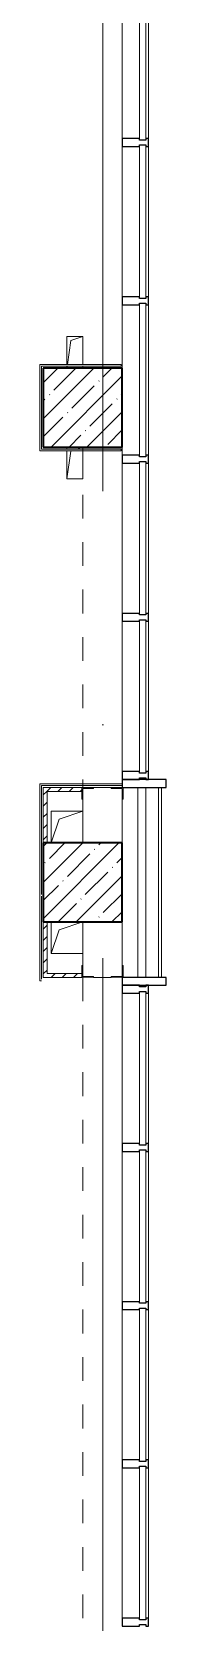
# Model space of a CAD drawing. Header units: millimetres. Extents: x 5993 to 95364, y 94667 to 143522.
# Drawn here: x 50023 to 50088, y 116512 to 117330 of the extents above; entities that cross this region are included whole.
import ezdxf

# ---------------------------------------------------------------- set-up
doc = ezdxf.new("R2010")
doc.units = ezdxf.units.MM
doc.linetypes.add('50_200_ШТРИХ_1Т_ш5_п1_п1_', pattern=[1400, 1000, -200, 0, -200])
doc.linetypes.add('Штрих короткий', pattern=[300, 150, -150])
for name, color, linetype, lineweight in [('0-2', 7, 'Continuous', 9), ('S-GRID-____-OTLN-1', 7, '50_200_ШТРИХ_1Т_ш5_п1_п1_', 9), ('Импосты витража', 7, 'Continuous', 9), ('Импосты витража-1', 7, 'Continuous', 25), ('Несущие колонны', 7, 'Continuous', 9), ('Несущие колонны-1', 7, 'Continuous', 35), ('Обобщенные модели', 7, 'Continuous', 9), ('Общие ребра', 7, 'Continuous', 9), ('Остекление-1', 7, 'Continuous', 9), ('Перемычка-1', 7, 'Штрих короткий', 9), ('Стены', 7, 'Continuous', 9), ('Стены-1', 7, 'Continuous', 13)]:
    doc.layers.add(name, color=color, linetype=linetype, lineweight=lineweight)
doc.layers.add('Штриховка разреза-5', color=7, linetype='Continuous', lineweight=5, true_color=0x8000ff)

# ---------------------------------------------------------------- blocks, each defined once
blk = doc.blocks.new('BSC_Колонна _Прямоугольная - 500х500-V34-АИ2_01_План напольных покрытий и плинтусов 1го этажа _Часть 2_')
at = {"layer": 'Несущие колонны'}
h = blk.add_hatch(dxfattribs=at)
h.set_pattern_fill('FP_44', color=256, style=0, pattern_type=2)
h.set_pattern_definition([(45, (-103350, -36150), (-114.04925, 114.04925), []), (45, (-103235.95, -36150), (-114.04925, 114.04925), [201.613, -40.323, 3.353, -36.97])])
h.paths.add_polyline_path([(-250, -250), (250, -250), (250, 250), (-250, 250)], flags=0)
at = {"layer": 'Несущие колонны-1'}
for p, q in [((250, 250), (-250, 250)), ((-250, 250), (-250, -250)), ((250, -250), (250, 250)), ((-250, -250), (250, -250))]:
    blk.add_line(p, q, dxfattribs=at)
blk = doc.blocks.new('BSC_Колонна _Прямоугольная - 500х500-V36-АИ2_01_План напольных покрытий и плинтусов 1го этажа _Часть 2_')
at = {"layer": 'Несущие колонны'}
h = blk.add_hatch(dxfattribs=at)
h.set_pattern_fill('FP_46', color=256, style=0, pattern_type=2)
h.set_pattern_definition([(45, (-103350, -39150), (-114.04925, 114.04925), []), (45, (-103235.95, -39150), (-114.04925, 114.04925), [201.613, -40.323, 3.353, -36.97])])
h.paths.add_polyline_path([(-250, -250), (250, -250), (250, 250), (-250, 250)], flags=0)
at = {"layer": 'Несущие колонны-1'}
for p, q in [((250, 250), (-250, 250)), ((-250, 250), (-250, -250)), ((250, -250), (250, 250)), ((-250, -250), (250, -250))]:
    blk.add_line(p, q, dxfattribs=at)
blk = doc.blocks.new('Прямоугольный импост - Откос НВФ_50х280 мм-27090930-АИ2_01_План напольных покрытий и плинтусов 1го этажа _Часть 2_')
at = {"layer": 'Импосты витража-1'}
for p, q in [((-50, 130), (0, 130)), ((-50, -150), (-50, 130)), ((0, 130), (0, -144)), ((0, -150), (-50, -150))]:
    blk.add_line(p, q, dxfattribs=at)
blk = doc.blocks.new('PNS_Панель прямоугольная1 - Нр_Стекло - 40мм-27134240-АИ2_01_План напольных покрытий и плинтусов 1го этажа _Часть 2_')
at = {"layer": 'Остекление-1'}
for p, q in [((-475, 40), (475, 40)), ((-485, 0), (485, 0)), ((475, 0), (-475, 0))]:
    blk.add_line(p, q, dxfattribs=at)
blk = doc.blocks.new('Прямоугольный импост - Импост структурный с накладкой - 150мм-V156-АИ2_01_План напольных покрытий и плинтусов 1го этажа _Часть 2_')
at = {"layer": 'Импосты витража'}
for p, q in [((103600, 31450), (103600, 30500)), ((103767, 31450), (103767, 30500))]:
    blk.add_line(p, q, dxfattribs=at)
blk = doc.blocks.new('Прямоугольный импост - Импост структурный с накладкой - 150мм-27090926-АИ2_01_План напольных покрытий и плинтусов 1го этажа _Часть 2_')
at = {"layer": 'Импосты витража-1'}
for p, q in [((-25, 0), (-25, 17)), ((-25, 17), (25, 17)), ((-15, 0), (-25, 0)), ((-15, -40), (-15, 0)), ((25, 0), (15, 0)), ((15, 0), (15, -40)), ((25, 17), (25, 0)), ((-25, -150), (-25, -40)), ((-25, -40), (-15, -40)), ((15, -40), (25, -40)), ((25, -40), (25, -150)), ((25, -150), (-25, -150))]:
    blk.add_line(p, q, dxfattribs=at)
blk = doc.blocks.new('PNS_Панель прямоугольная1 - Нр_Стекло - 40мм-27134239-АИ2_01_План напольных покрытий и плинтусов 1го этажа _Часть 2_')
at = {"layer": 'Остекление-1'}
for p, q in [((-475, 40), (475, 40)), ((-485, 0), (485, 0)), ((475, 0), (-475, 0))]:
    blk.add_line(p, q, dxfattribs=at)
blk = doc.blocks.new('Прямоугольный импост - Импост структурный с накладкой - 150мм-27134236-АИ2_01_План напольных покрытий и плинтусов 1го этажа _Часть 2_')
at = {"layer": 'Импосты витража-1'}
for p, q in [((-25, 0), (-25, 17)), ((-25, 17), (25, 17)), ((-15, 0), (-25, 0)), ((-15, -40), (-15, 0)), ((25, 0), (15, 0)), ((15, 0), (15, -40)), ((25, 17), (25, 0)), ((-25, -150), (-25, -40)), ((-25, -40), (-15, -40)), ((15, -40), (25, -40)), ((25, -40), (25, -150)), ((25, -150), (-25, -150))]:
    blk.add_line(p, q, dxfattribs=at)
blk = doc.blocks.new('Прямоугольный импост - Откос НВФ_50х280 мм-27090908-АИ2_01_План напольных покрытий и плинтусов 1го этажа _Часть 2_')
at = {"layer": 'Импосты витража-1'}
for p, q in [((0, 130), (-50, 130)), ((-50, 130), (-50, -150)), ((0, -144), (0, 130)), ((-50, -150), (0, -150))]:
    blk.add_line(p, q, dxfattribs=at)
blk = doc.blocks.new('Прямоугольный импост - Импост структурный с накладкой - 150мм-V159-АИ2_01_План напольных покрытий и плинтусов 1го этажа _Часть 2_')
at = {"layer": 'Импосты витража'}
for p, q in [((103600, 39800), (103600, 39400)), ((103767, 39800), (103767, 38850)), ((103600, 38900), (103600, 38850))]:
    blk.add_line(p, q, dxfattribs=at)
blk = doc.blocks.new('Проем_Дверь_Прямоугольный - 5150х3300h_витражные проемы-26818154-АИ2_01_План напольных покрытий и плинтусов 1го этажа _Часть 2_')
at = {"layer": 'Перемычка-1'}
for p, q in [((2575, 125), (-2575, 125)), ((2575, -125), (-2575, -125))]:
    blk.add_line(p, q, dxfattribs=at)
blk = doc.blocks.new('Проем_Дверь_Прямоугольный - 2150х3300h_витражные проемы-26818549-АИ2_01_План напольных покрытий и плинтусов 1го этажа _Часть 2_')
at = {"layer": 'Перемычка-1'}
for p, q in [((1075, 125), (-1075, 125)), ((1075, -125), (-1075, -125))]:
    blk.add_line(p, q, dxfattribs=at)
blk = doc.blocks.new('Фахверк_СКБ_Уголок - 250_2700-27497298-АИ2_01_План напольных покрытий и плинтусов 1го этажа _Часть 2_')
at = {"layer": 'Обобщенные модели'}
for p, q in [((200, 181), (125, 181)), ((125, 181), (125, 106)), ((125, 106), (131, 106)), ((131, 106), (131, 175)), ((131, 175), (200, 175)), ((200, 175), (200, 181)), ((131, -6), (125, -6)), ((125, -6), (125, -81)), ((125, -81), (200, -81)), ((131, -75), (131, -6)), ((200, -75), (131, -75)), ((200, -81), (200, -75))]:
    blk.add_line(p, q, dxfattribs=at)
blk = doc.blocks.new('AR_Отверстие прямоугольное _в плите_ - AR_Отверстие прямоугольное _в плите_-V225-АИ2_01_План напольных покрытий и плинтусов 1го этажа _Часть 2_')
at = {"layer": 'Обобщенные модели'}
for p, q in [((50, 100), (-50, 100)), ((-50, 100), (-50, -77)), ((-47, -77), (-25, 75)), ((-25, 75), (50, 100)), ((50, -77), (50, 100)), ((-50, -88), (-50, -100)), ((-50, -100), (-48, -88)), ((50, -100), (50, -88))]:
    blk.add_line(p, q, dxfattribs=at)
blk = doc.blocks.new('AR_Отверстие прямоугольное _в плите_ - AR_Отверстие прямоугольное _в плите_-V226-АИ2_01_План напольных покрытий и плинтусов 1го этажа _Часть 2_')
at = {"layer": 'Обобщенные модели'}
for p, q in [((-50, 100), (-50, 88)), ((-50, 77), (-50, -100)), ((-50, -100), (-25, 75)), ((-25, 75), (-19, 77)), ((14, 88), (50, 100)), ((50, 88), (50, 100)), ((50, -100), (50, 77)), ((-50, -100), (50, -100))]:
    blk.add_line(p, q, dxfattribs=at)
blk = doc.blocks.new('AR_Отверстие прямоугольное _в плите_ - AR_Отверстие прямоугольное _в плите_-30512047-АИ2_01_План напольных покрытий и плинтусов 1го этажа _Часть 2_')
at = {"layer": 'Обобщенные модели'}
for p, q in [((100, 100), (-100, 100)), ((-100, 100), (-100, -99)), ((-100, -99), (-50, 50)), ((-50, 50), (100, 100))]:
    blk.add_line(p, q, dxfattribs=at)
blk = doc.blocks.new('AR_Отверстие прямоугольное _в плите_ - AR_Отверстие прямоугольное _в плите_-V227-АИ2_01_План напольных покрытий и плинтусов 1го этажа _Часть 2_')
at = {"layer": 'Обобщенные модели'}
for p, q in [((-100, 100), (-100, -100)), ((-100, -100), (-50, 50)), ((-50, 50), (100, 100)), ((-100, -100), (100, -100))]:
    blk.add_line(p, q, dxfattribs=at)

msp = doc.modelspace()

# ---------------------------------------------------------------- linework, layer by layer
at = {"layer": 'S-GRID-____-OTLN-1', "color": 251, "ltscale": 0.6, "true_color": 0x636466}
msp.add_line((50055.33, 113733.6), (50055.33, 118157.62), dxfattribs=at)
at = {"layer": 'Общие ребра'}
for p, q in [((50073.38, 116941.66), (50073.38, 116843.98)), ((50077.45, 116941.66), (50077.45, 116843.98)), ((50065.24, 116935.55), (50065.24, 116913.17)), ((50065.24, 116913.17), (50065.24, 116935.55)), ((50065.24, 116872.47), (50065.24, 116850.09))]:
    msp.add_line(p, q, dxfattribs=at)
at = {"layer": 'Стены'}
for p, q in [((50022.67, 117159.23), (50064.76, 117159.23)), ((50022.67, 117114.79), (50022.67, 117159.23)), ((50064.76, 117158.33), (50023.57, 117158.33)), ((50023.57, 117158.33), (50023.57, 117115.68)), ((50064.76, 117159.23), (50064.76, 117158.33)), ((50064.76, 117114.79), (50022.67, 117114.79)), ((50023.57, 117115.68), (50064.76, 117115.68)), ((50064.76, 117115.68), (50064.76, 117114.79)), ((50022.67, 116842.11), (50022.67, 116943.53)), ((50022.67, 116943.53), (50065.24, 116943.53)), ((50023.57, 116942.63), (50023.57, 116886.55)), ((50065.24, 116942.63), (50023.57, 116942.63)), ((50023.57, 116885.66), (50023.57, 116843.01)), ((50022.67, 116842.11), (50023.57, 116842.11))]:
    msp.add_line(p, q, dxfattribs=at)
at = {"layer": 'Стены-1'}
for p, q in [((50044.41, 116941.66), (50024.55, 116941.66)), ((50024.55, 116941.66), (50024.55, 116913.17)), ((50026.58, 116939.62), (50044.41, 116939.62)), ((50026.58, 116913.17), (50026.58, 116939.62)), ((50059.63, 116941.66), (50050.51, 116941.66)), ((50083.96, 116941.66), (50065.73, 116941.66)), ((50083.96, 116843.98), (50083.96, 116941.66)), ((50085.59, 116941.66), (50083.96, 116941.66)), ((50083.96, 116941.66), (50083.96, 116843.98)), ((50085.59, 116843.98), (50085.59, 116941.66)), ((50044.89, 116935.55), (50044.89, 116913.17)), ((50024.55, 116872.47), (50024.55, 116843.98)), ((50026.58, 116846.02), (50026.58, 116872.47)), ((50044.89, 116872.47), (50044.89, 116850.09)), ((50065.24, 116850.09), (50065.24, 116872.47)), ((50024.55, 116843.98), (50044.41, 116843.98)), ((50044.41, 116846.02), (50026.58, 116846.02)), ((50050.51, 116843.98), (50059.63, 116843.98)), ((50065.73, 116843.98), (50083.96, 116843.98)), ((50083.96, 116843.98), (50085.59, 116843.98))]:
    msp.add_line(p, q, dxfattribs=at)
at = {"layer": 'Штриховка разреза-5'}
for p, q in [((50024.55, 116937.81), (50026.36, 116939.62)), ((50026.36, 116939.62), (50028.4, 116941.66)), ((50032.12, 116939.62), (50034.15, 116941.66)), ((50037.87, 116939.62), (50039.91, 116941.66)), ((50043.63, 116939.62), (50044.41, 116940.4)), ((50024.55, 116932.05), (50026.58, 116934.08)), ((50024.55, 116926.29), (50026.58, 116928.33)), ((50024.55, 116920.54), (50026.58, 116922.57)), ((50024.55, 116914.78), (50026.58, 116916.82)), ((50024.55, 116868.74), (50026.58, 116870.77)), ((50024.55, 116862.98), (50026.58, 116865.02)), ((50024.55, 116857.23), (50026.58, 116859.26)), ((50024.55, 116851.47), (50026.58, 116853.51)), ((50024.55, 116845.72), (50026.58, 116847.75)), ((50028.57, 116843.98), (50030.6, 116846.02)), ((50034.32, 116843.98), (50036.36, 116846.02)), ((50040.08, 116843.98), (50042.11, 116846.02))]:
    msp.add_line(p, q, dxfattribs=at)

# ---------------------------------------------------------------- block references
at = {"layer": '0-2', "xscale": 0.08139549610658335, "yscale": 0.08139549610658335, "zscale": 0.08139549610658335}
for name, p in [('Прямоугольный импост - Импост структурный с накладкой - 150мм-V156-АИ2_01_План напольных покрытий и плинтусов 1го этажа _Часть 2_', (41632.67, 114792.82)), ('Прямоугольный импост - Импост структурный с накладкой - 150мм-V156-АИ2_01_План напольных покрытий и плинтусов 1го этажа _Часть 2_', (41632.67, 114711.42)), ('Прямоугольный импост - Импост структурный с накладкой - 150мм-V159-АИ2_01_План напольных покрытий и плинтусов 1го этажа _Часть 2_', (41632.67, 113950.37)), ('AR_Отверстие прямоугольное _в плите_ - AR_Отверстие прямоугольное _в плите_-V225-АИ2_01_План напольных покрытий и плинтусов 1го этажа _Часть 2_', (50040.83, 117165.5)), ('BSC_Колонна _Прямоугольная - 500х500-V36-АИ2_01_План напольных покрытий и плинтусов 1го этажа _Часть 2_', (50044.89, 117137.01)), ('AR_Отверстие прямоугольное _в плите_ - AR_Отверстие прямоугольное _в плите_-V226-АИ2_01_План напольных покрытий и плинтусов 1го этажа _Часть 2_', (50040.83, 117108.52)), ('Прямоугольный импост - Импост структурный с накладкой - 150мм-V156-АИ2_01_План напольных покрытий и плинтусов 1го этажа _Часть 2_', (41632.67, 114548.63)), ('Прямоугольный импост - Импост структурный с накладкой - 150мм-V156-АИ2_01_План напольных покрытий и плинтусов 1го этажа _Часть 2_', (41632.67, 114467.23)), ('AR_Отверстие прямоугольное _в плите_ - AR_Отверстие прямоугольное _в плите_-30512047-АИ2_01_План напольных покрытий и плинтусов 1го этажа _Часть 2_', (50036.76, 116921.26)), ('BSC_Колонна _Прямоугольная - 500х500-V34-АИ2_01_План напольных покрытий и плинтусов 1го этажа _Часть 2_', (50044.89, 116892.82)), ('AR_Отверстие прямоугольное _в плите_ - AR_Отверстие прямоугольное _в плите_-V227-АИ2_01_План напольных покрытий и плинтусов 1го этажа _Часть 2_', (50036.76, 116864.33)), ('Прямоугольный импост - Импост структурный с накладкой - 150мм-V156-АИ2_01_План напольных покрытий и плинтусов 1го этажа _Часть 2_', (41632.67, 114275.96)), ('Прямоугольный импост - Импост структурный с накладкой - 150мм-V156-АИ2_01_План напольных покрытий и плинтусов 1го этажа _Часть 2_', (41632.67, 114194.56)), ('Прямоугольный импост - Импост структурный с накладкой - 150мм-V156-АИ2_01_План напольных покрытий и плинтусов 1го этажа _Часть 2_', (41632.67, 114113.16)), ('Прямоугольный импост - Импост структурный с накладкой - 150мм-V156-АИ2_01_План напольных покрытий и плинтусов 1го этажа _Часть 2_', (41632.67, 114031.77))]:
    msp.add_blockref(name, p, dxfattribs=at)
for name, p, rotation in [('PNS_Панель прямоугольная1 - Нр_Стекло - 40мм-27134239-АИ2_01_План напольных покрытий и плинтусов 1го этажа _Часть 2_', (50077.45, 117314.04), 89.99999999999991), ('PNS_Панель прямоугольная1 - Нр_Стекло - 40мм-27134240-АИ2_01_План напольных покрытий и плинтусов 1го этажа _Часть 2_', (50077.45, 117232.65), 89.99999999999991), ('PNS_Панель прямоугольная1 - Нр_Стекло - 40мм-27134239-АИ2_01_План напольных покрытий и плинтусов 1го этажа _Часть 2_', (50077.45, 117151.25), 89.99999999999991), ('Проем_Дверь_Прямоугольный - 2150х3300h_витражные проемы-26818549-АИ2_01_План напольных покрытий и плинтусов 1го этажа _Часть 2_', (50055.07, 117029.16), 90), ('PNS_Панель прямоугольная1 - Нр_Стекло - 40мм-27134239-АИ2_01_План напольных покрытий и плинтусов 1го этажа _Часть 2_', (50077.45, 117069.86), 89.99999999999991), ('PNS_Панель прямоугольная1 - Нр_Стекло - 40мм-27134240-АИ2_01_План напольных покрытий и плинтусов 1го этажа _Часть 2_', (50077.45, 116988.46), 89.99999999999991), ('Прямоугольный импост - Откос НВФ_50х280 мм-27090908-АИ2_01_План напольных покрытий и плинтусов 1го этажа _Часть 2_', (50077.45, 116941.66), 269.9999999999999), ('Фахверк_СКБ_Уголок - 250_2700-27497298-АИ2_01_План напольных покрытий и плинтусов 1го этажа _Часть 2_', (50051, 116951.83), 269.9999999999999), ('Фахверк_СКБ_Уголок - 250_2700-27497298-АИ2_01_План напольных покрытий и плинтусов 1го этажа _Часть 2_', (50059.14, 116833.81), 89.9999999999999), ('Проем_Дверь_Прямоугольный - 5150х3300h_витражные проемы-26818154-АИ2_01_План напольных покрытий и плинтусов 1го этажа _Часть 2_', (50055.07, 116634.39), 90), ('PNS_Панель прямоугольная1 - Нр_Стекло - 40мм-27134240-АИ2_01_План напольных покрытий и плинтусов 1го этажа _Часть 2_', (50077.45, 116797.18), 89.99999999999987), ('PNS_Панель прямоугольная1 - Нр_Стекло - 40мм-27134239-АИ2_01_План напольных покрытий и плинтусов 1го этажа _Часть 2_', (50077.45, 116715.79), 89.99999999999987), ('PNS_Панель прямоугольная1 - Нр_Стекло - 40мм-27134239-АИ2_01_План напольных покрытий и плинтусов 1го этажа _Часть 2_', (50077.45, 116634.39), 89.99999999999987), ('PNS_Панель прямоугольная1 - Нр_Стекло - 40мм-27134240-АИ2_01_План напольных покрытий и плинтусов 1го этажа _Часть 2_', (50077.45, 116552.99), 89.99999999999987)]:
    msp.add_blockref(name, p, dxfattribs=dict(at, rotation=rotation))
at = {"layer": '0-2', "extrusion": (0, 0, -1), "xscale": 0.08139549610658335, "yscale": 0.08139549610658335, "zscale": 0.08139549610658335}
for name, p, rotation in [('Прямоугольный импост - Импост структурный с накладкой - 150мм-27090926-АИ2_01_План напольных покрытий и плинтусов 1го этажа _Часть 2_', (-50077.45, 117273.34), 90.0000000000001), ('Прямоугольный импост - Импост структурный с накладкой - 150мм-27090926-АИ2_01_План напольных покрытий и плинтусов 1го этажа _Часть 2_', (-50077.45, 117191.95), 90.0000000000001), ('Прямоугольный импост - Импост структурный с накладкой - 150мм-27134236-АИ2_01_План напольных покрытий и плинтусов 1го этажа _Часть 2_', (-50077.45, 117110.55), 90.0000000000001), ('Прямоугольный импост - Импост структурный с накладкой - 150мм-27090926-АИ2_01_План напольных покрытий и плинтусов 1го этажа _Часть 2_', (-50077.45, 117029.16), 90.0000000000001), ('Прямоугольный импост - Импост структурный с накладкой - 150мм-27090926-АИ2_01_План напольных покрытий и плинтусов 1го этажа _Часть 2_', (-50077.45, 116947.76), 90.0000000000001), ('Прямоугольный импост - Откос НВФ_50х280 мм-27090930-АИ2_01_План напольных покрытий и плинтусов 1го этажа _Часть 2_', (-50077.45, 116843.98), 90.00000000000011), ('Прямоугольный импост - Импост структурный с накладкой - 150мм-27090926-АИ2_01_План напольных покрытий и плинтусов 1го этажа _Часть 2_', (-50077.45, 116837.88), 90.00000000000011), ('Прямоугольный импост - Импост структурный с накладкой - 150мм-27090926-АИ2_01_План напольных покрытий и плинтусов 1го этажа _Часть 2_', (-50077.45, 116756.48), 90.00000000000011), ('Прямоугольный импост - Импост структурный с накладкой - 150мм-27134236-АИ2_01_План напольных покрытий и плинтусов 1го этажа _Часть 2_', (-50077.45, 116675.09), 90.00000000000011), ('Прямоугольный импост - Импост структурный с накладкой - 150мм-27090926-АИ2_01_План напольных покрытий и плинтусов 1го этажа _Часть 2_', (-50077.45, 116593.69), 90.00000000000011), ('Прямоугольный импост - Импост структурный с накладкой - 150мм-27090926-АИ2_01_План напольных покрытий и плинтусов 1го этажа _Часть 2_', (-50077.45, 116512.3), 90.00000000000011)]:
    msp.add_blockref(name, p, dxfattribs=dict(at, rotation=rotation))

doc.saveas('drawing.dxf')
